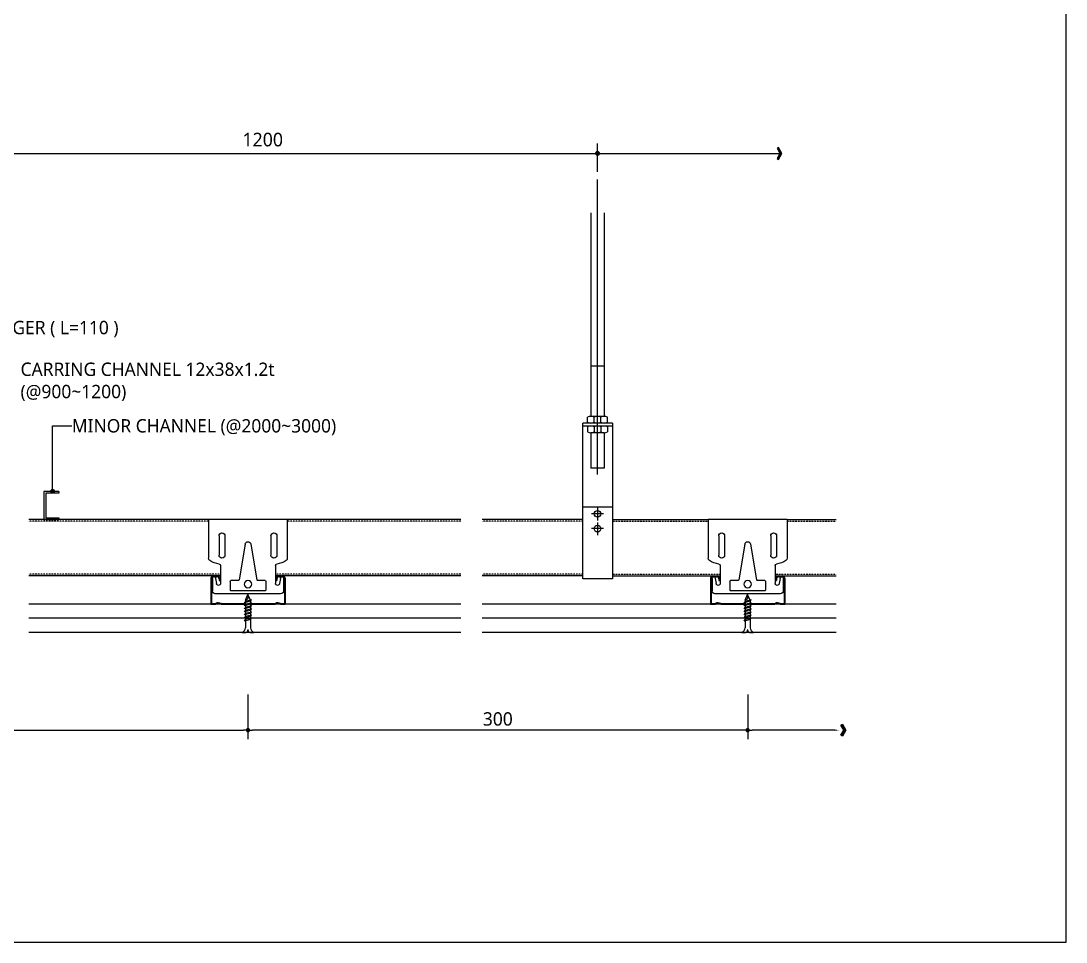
# Model space of a CAD drawing. Header units: millimetres. Extents: x 1394 to 74708, y 590 to 17190.
# Drawn here: x 40196 to 47235, y 590 to 6794 of the extents above; entities that cross this region are included whole.
import ezdxf
from ezdxf.enums import TextEntityAlignment as Align

# ---------------------------------------------------------------- set-up
doc = ezdxf.new("R2010")
doc.units = ezdxf.units.MM
for name, pattern in [('CEN', [62, 60, -1, 0, -1]), ('CENTERX2', [101.6, 63.5, -12.7, 12.7, -12.7]), ('HID', [2, 1.1, -0.9])]:
    doc.linetypes.add(name, pattern=pattern)
doc.layers.get('Defpoints').update_dxf_attribs({"color": 152})
for name, color, linetype in [('A-DIM-N', 7, 'Continuous'), ('A-TXT-N', 3, 'Continuous'), ('ANCHOR', 4, 'Continuous'), ('CARRING', 3, 'Continuous'), ('CARRING2', 1, 'Continuous'), ('CEN', 1, 'CENTERX2'), ('DIM', 7, 'Continuous'), ('GYPSUM', 6, 'Continuous'), ('M-BAR', 7, 'Continuous'), ('M-BAR-CLIP', 4, 'Continuous'), ('MINOR2', 2, 'Continuous'), ('SCREW2', 4, 'Continuous'), ('TEXT', 3, 'Continuous')]:
    doc.layers.add(name, color=color, linetype=linetype)
doc.styles.add('NH', font='malgun.ttf')
doc.styles.add('돋움체', font='malgun.ttf')
doc.styles.add('스타일1', font='malgun.ttf')
doc.dimstyles.new('DA(N)', dxfattribs={"dimtxt": 3, "dimasz": 1, "dimexe": 2, "dimexo": 2, "dimgap": 1, "dimtad": 1, "dimdec": 0, "dimdsep": 46, "dimlunit": 6, "dimtxsty": 'NH', "dimblk": 'DOT', "dimcen": 2.5, "dimdle": 1.5, "dimclrd": 256, "dimclre": 256, "dimclrt": 3, "dimadec": 0, "dimazin": 0, "dimtfac": 1, "dimtdec": 0, "dimtix": 1, "dimtmove": 2, "dimatfit": 3, "dimfxl": 2, "dimtvp": 1, "dimtolj": 1, "dimtzin": 0, "dimlwd": -1, "dimarcsym": 0})

# ---------------------------------------------------------------- blocks, each defined once
blk = doc.blocks.new('A$C037965EB')
at = {"layer": 'M-BAR-CLIP'}
for p, q in [((0, 50), (0, 23.93)), ((0, 50), (53, 50)), ((53, 50), (53, 23.93)), ((7, 39), (7, 26)), ((9, 41), (9, 41)), ((11, 39), (11, 26)), ((42, 39), (42, 26)), ((44, 41), (44, 41)), ((46, 39), (46, 26)), ((24.5, 33.45), (20.57, 9.42)), ((28.5, 33.45), (32.43, 9.42)), ((9, 24), (9, 24)), ((44, 24), (44, 24)), ((8, 18.99), (8, 7)), ((45, 19), (45, 7)), ((2.5, 10.4), (2.5, 2)), ((4.7, 10.4), (5.25, 7)), ((14.5, 8.5), (14.5, 2.5)), ((15, 9), (20.08, 9)), ((32.92, 9), (38, 9)), ((38.5, 8.5), (38.5, 2.5)), ((48.3, 10.4), (47.75, 7)), ((50.5, 10.4), (50.5, 2)), ((4.5, 0), (48.5, 0)), ((15, 2), (38, 2))]:
    blk.add_line(p, q, dxfattribs=at)
blk.add_circle((26.5, 6.5), 2.5, dxfattribs=at)
for centre, radius, start, end in [((9, 39), 2, 90, 180), ((9, 39), 2, 0, 90), ((44, 39), 2, 90, 180), ((44, 39), 2, 0, 90), ((26.5, 32.93), 2.07, 14.43857, 165.56143), ((2, 23.93), 2, 180, 231.43534), ((9.18, 35.2), 15.35, 236.71778, 262.34826), ((9, 26), 2, 180, 270), ((9, 26), 2, 270, 360), ((44, 26), 2, 180, 270), ((44, 26), 2, 270, 360), ((43.82, 35.2), 15.35, 277.65174, 303.28222), ((51, 23.93), 2, 308.56466, 0), ((7, 18.99), 1, 360, 82.34826), ((46, 18.99), 1, 97.65174, 180), ((3.6, 10.4), 1.1, 0, 180), ((15, 8.5), 0.5, 90, 180), ((20.08, 9.5), 0.5, 270, 350.70866), ((32.92, 9.5), 0.5, 189.29134, 270), ((38, 8.5), 0.5, 0, 90), ((49.4, 10.4), 1.1, 0, 180), ((4.5, 2), 2, 180, 270), ((6.62, 7), 1.38, 180, 0), ((15, 2.5), 0.5, 180, 270), ((38, 2.5), 0.5, 270, 0), ((46.37, 7), 1.38, 180, 360), ((48.5, 2), 2, 270, 0)]:
    blk.add_arc(centre, radius, start, end, dxfattribs=at)
blk = doc.blocks.new('A$C147C7DAB')
at = {"layer": 'MINOR2'}
for p, q in [((10, 19), (0, 19)), ((0, 19), (0, 0)), ((1.2, 17.8), (1.2, 1.2)), ((10, 17.8), (1.2, 17.8)), ((10, 19), (10, 17.8)), ((1.2, 1.2), (10, 1.2)), ((10, 1.2), (10, 0)), ((0, 0), (10, 0))]:
    blk.add_line(p, q, dxfattribs=at)
blk = doc.blocks.new('A$C3D2622D9')
at = {"layer": 'M-BAR'}
for centre, major_axis, ratio, start_param, end_param in [((-0.39, 1.02), (-1.16, 0.22), 0.410883, 1.993113, 2.811456), ((-0.39, 0.52), (-1.16, 0.22), 0.410883, 1.993113, 2.811456), ((2, 0.5), (-1.4, 0), 0.357143, 4.712389, 5.955279), ((2, 0), (-1.4, 0), 0.357143, 4.712389, 5.955279)]:
    blk.add_ellipse(centre, major_axis=major_axis, ratio=ratio, start_param=start_param, end_param=end_param, dxfattribs=at)
at = {"layer": 'M-BAR', "extrusion": (0, 0, -1)}
for centre, major_axis, ratio, start_param, end_param in [((2, 0.5), (1.4, 0), 0.357143, 4.712389, 5.955279), ((2, 0), (1.4, 0), 0.357143, 4.712389, 5.955279), ((4.39, 1.02), (1.16, 0.22), 0.410883, 1.993113, 2.811456), ((4.39, 0.52), (1.16, 0.22), 0.410883, 1.993113, 2.811456)]:
    blk.add_ellipse(centre, major_axis=major_axis, ratio=ratio, start_param=start_param, end_param=end_param, dxfattribs=at)
blk = doc.blocks.new('A$C2A247641')
at = {"layer": 'M-BAR'}
for p, q in [((0, 17.5), (0, 0)), ((0.5, 17), (0.5, 0.5)), ((1.5, 19), (4.5, 19)), ((2, 18.5), (4, 18.5)), ((5.5, 17), (5.5, 16)), ((5.5, 16), (6, 16)), ((6, 17.5), (6, 16)), ((44, 17.5), (44, 16)), ((44, 16), (44.5, 16)), ((44.5, 17), (44.5, 16)), ((45.5, 19), (48.5, 19)), ((46, 18.5), (48, 18.5)), ((49.5, 17), (49.5, 0.5)), ((50, 17.5), (50, 0)), ((0, 0), (3, 0)), ((0.5, 0.5), (3, 0.5)), ((7, 0.5), (23.03, 0.5)), ((7, 0), (23.03, 0)), ((27, 0), (43, 0)), ((27.17, 0.5), (43, 0.5)), ((47, 0.5), (49.5, 0.5)), ((47, 0), (50, 0))]:
    blk.add_line(p, q, dxfattribs=at)
for centre, start, end in [((1.5, 17.5), 90, 180), ((2, 17), 90, 180), ((4, 17), 0, 90), ((4.5, 17.5), 0, 90), ((45.5, 17.5), 90, 180), ((46, 17), 90, 180), ((48, 17), 0, 90), ((48.5, 17.5), 0, 90)]:
    blk.add_arc(centre, 1.5, start, end, dxfattribs=at)
for centre in [(22.61, 1.03), (22.61, 0.53)]:
    blk.add_ellipse(centre, major_axis=(-1.16, 0.22), ratio=0.410883, start_param=1.993113, end_param=2.234343, dxfattribs=at)
at = {"layer": 'M-BAR', "extrusion": (0, 0, -1)}
blk.add_ellipse((27.39, 0.53), major_axis=(1.16, 0.22), ratio=0.410883, start_param=1.993113, end_param=2.185696, dxfattribs=at)
at = {"layer": 'M-BAR'}
blk.add_blockref('A$C3D2622D9', (3, 0), dxfattribs=at)
at = {"layer": 'M-BAR', "xscale": -1}
blk.add_blockref('A$C3D2622D9', (47, 0), dxfattribs=at)
blk = doc.blocks.new('A$C28582C84')
at = {"layer": 'SCREW2'}
for p, q in [((6.45, 21.94), (2.23, 20.9)), ((2.25, 21.6), (4, 25.41)), ((2.25, 21.6), (4, 22.77)), ((2.25, 21.6), (2.25, 20.9)), ((5.66, 21.79), (4, 25.41)), ((4, 25.41), (4, 22.77)), ((5.75, 21), (6.45, 21.94)), ((5.75, 21), (1.53, 19.96)), ((1.53, 19.96), (2.23, 20.9)), ((5.76, 18.95), (1.54, 17.91)), ((1.54, 17.91), (2.23, 18.84)), ((5.76, 16.9), (1.54, 15.86)), ((1.54, 15.86), (2.24, 16.79)), ((5.77, 14.84), (1.55, 13.8)), ((1.55, 13.8), (2.24, 14.74)), ((6.45, 19.88), (2.23, 18.84)), ((6.46, 17.83), (2.24, 16.79)), ((6.46, 15.78), (2.24, 14.74)), ((2.25, 20.15), (2.25, 18.85)), ((2.25, 18.1), (2.25, 16.79)), ((2.25, 16.04), (2.25, 14.74)), ((5.75, 21), (5.75, 19.7)), ((5.75, 18.95), (5.75, 17.64)), ((5.75, 16.9), (5.75, 15.59)), ((5.75, 14.84), (5.75, 13.56)), ((5.76, 18.95), (6.45, 19.88)), ((5.76, 16.9), (6.46, 17.83)), ((5.77, 14.84), (6.46, 15.78)), ((5.76, 12.8), (1.54, 11.76)), ((1.54, 11.76), (2.23, 12.69)), ((5.76, 10.75), (1.54, 9.71)), ((1.54, 9.71), (2.24, 10.64)), ((5.77, 8.69), (1.55, 7.65)), ((1.55, 7.65), (2.24, 8.59)), ((6.45, 13.73), (2.23, 12.69)), ((6.46, 11.68), (2.24, 10.64)), ((6.46, 9.63), (2.24, 8.59)), ((2.25, 13.99), (2.25, 12.7)), ((2.25, 11.94), (2.25, 10.64)), ((2.25, 9.88), (2.25, 8.59)), ((2.25, 7.83), (2.25, 3.18)), ((5.75, 12.8), (5.75, 11.51)), ((5.75, 10.74), (5.75, 9.45)), ((5.75, 8.69), (5.75, 3.18)), ((5.76, 12.8), (6.45, 13.73)), ((5.76, 10.75), (6.46, 11.68)), ((5.77, 8.69), (6.46, 9.63)), ((0, 0.02), (0, 0)), ((0, 0), (2.7, 0)), ((3.89, 1.16), (3.89, 1.58)), ((4.03, 1.66), (3.97, 1.66)), ((4.11, 1.16), (4.11, 1.58)), ((5.3, 0), (8, 0)), ((8, 0.02), (8, 0))]:
    blk.add_line(p, q, dxfattribs=at)
for centre, radius, start, end in [((-1.14, 3.21), 3.39, 289.60938, 359.49172), ((2.75, 1.15), 1.15, 267.52648, 0.91384), ((4, -4.81), 4.97, 80.61353, 99.38647), ((3.97, 1.58), 0.08, 90, 180), ((4.03, 1.58), 0.08, 0, 90), ((5.25, 1.15), 1.15, 179.08616, 272.47352), ((9.14, 3.21), 3.39, 180.50828, 250.39062)]:
    blk.add_arc(centre, radius, start, end, dxfattribs=at)
blk = doc.blocks.new('_DOT')
at = {"color": 0, "linetype": 'ByBlock'}
blk.add_line((-0.5, 0), (-1, 0), dxfattribs=at)
at = {"color": 0, "linetype": 'ByBlock', "const_width": 0.5}
blk.add_lwpolyline([(-0.25, 0, 1), (0.25, 0, 1)], format="xyb", close=True, dxfattribs=at)
blk = doc.blocks.new('*D164')
at = {"layer": 'A-DIM-N', "lineweight": -2, "transparency": 16777216}
for p, q in [((38360.6, 2257.1), (38360.6, 1957.1)), ((41725.6, 2257.1), (41725.6, 1957.1))]:
    blk.add_line(p, q, dxfattribs=at)
at = {"layer": 'A-DIM-N', "transparency": 16777216}
blk.add_line((38390.6, 2017.1), (41695.6, 2017.1), dxfattribs=at)
at = {"layer": 'Defpoints', "color": 0, "transparency": 16777216}
for p in [(38360.6, 2317.1), (41725.6, 2317.1), (41725.6, 2017.1)]:
    blk.add_point(p, dxfattribs=at)
at = {"layer": 'A-DIM-N', "transparency": 16777216, "xscale": 30, "yscale": 30, "zscale": 30, "rotation": 180}
blk.add_blockref('_DOT', (38360.6, 2017.1), dxfattribs=at)
at = {"layer": 'A-DIM-N', "transparency": 16777216, "xscale": 30, "yscale": 30, "zscale": 30}
blk.add_blockref('_DOT', (41725.6, 2017.1), dxfattribs=at)
at = {"layer": 'A-DIM-N', "color": 3, "transparency": 16777216, "insert": (40043.1, 2092.1), "char_height": 90, "attachment_point": 5, "style": '돋움체'}
blk.add_mtext('\\A1;300', dxfattribs=at)
blk = doc.blocks.new('*D165')
at = {"layer": 'A-DIM-N', "lineweight": -2, "transparency": 16777216}
for p, q in [((41725.6, 2257.1), (41725.6, 1957.1)), ((45090.6, 2257.1), (45090.6, 1957.1))]:
    blk.add_line(p, q, dxfattribs=at)
at = {"layer": 'A-DIM-N', "transparency": 16777216}
blk.add_line((45060.6, 2017.1), (41755.6, 2017.1), dxfattribs=at)
at = {"layer": 'Defpoints', "color": 0, "transparency": 16777216}
for p in [(41725.6, 2317.1), (45090.6, 2317.1), (41725.6, 2017.1)]:
    blk.add_point(p, dxfattribs=at)
at = {"layer": 'A-DIM-N', "transparency": 16777216, "xscale": 30, "yscale": 30, "zscale": 30, "rotation": 180}
blk.add_blockref('_DOT', (41725.6, 2017.1), dxfattribs=at)
at = {"layer": 'A-DIM-N', "transparency": 16777216, "xscale": 30, "yscale": 30, "zscale": 30}
blk.add_blockref('_DOT', (45090.6, 2017.1), dxfattribs=at)
at = {"layer": 'A-DIM-N', "color": 3, "transparency": 16777216, "insert": (43408.1, 2092.1), "char_height": 90, "attachment_point": 5, "style": '돋움체'}
blk.add_mtext('\\A1;300', dxfattribs=at)
blk = doc.blocks.new('*D169')
at = {"layer": 'A-DIM-N', "lineweight": -2, "transparency": 16777216}
blk.add_line((45090.6, 2257.1), (45090.6, 1957.1), dxfattribs=at)
at = {"layer": 'A-DIM-N', "transparency": 16777216}
blk.add_line((45676, 2017.1), (45120.6, 2017.1), dxfattribs=at)
blk.add_solid([(45676, 2022.1), (45676, 2012.1), (45706, 2017.1)], dxfattribs=at)
at = {"layer": 'Defpoints', "color": 0, "transparency": 16777216}
for p in [(45090.6, 2317.1), (45090.6, 2017.1), (45706, 2017.1)]:
    blk.add_point(p, dxfattribs=at)
at = {"layer": 'A-DIM-N', "transparency": 16777216, "xscale": 30, "yscale": 30, "zscale": 30, "rotation": 180}
blk.add_blockref('_DOT', (45090.6, 2017.1), dxfattribs=at)
blk = doc.blocks.new('화살표2')
at = {"layer": 'A-DIM-N'}
h = blk.add_hatch(color=256, dxfattribs=at)
h.dxf.hatch_style = 1
h.paths.add_polyline_path([(-0.76, 1.34), (-1.09, 1.15), (-0.44, 0), (-1.09, -1.15), (-0.76, -1.34), (0, 0)])
blk.add_lwpolyline([(-0.44, 0), (-1.09, 1.15), (-0.76, 1.34), (0, 0), (-0.76, -1.34), (-1.09, -1.15), (-0.44, 0)], dxfattribs=at)

msp = doc.modelspace()

# ---------------------------------------------------------------- linework, layer by layer
at = {"layer": 'ANCHOR'}
for p, q in [((44034.72, 5502.18), (44034.72, 4130.52)), ((44124.72, 5502.18), (44124.72, 4130.52)), ((44124.72, 4468.84), (44034.72, 4468.84)), ((44179.72, 4085.52), (43979.72, 4085.52)), ((43979.72, 3035.52), (43979.72, 4085.52)), ((44012.22, 4091.76), (44012.22, 4124.27)), ((44124.72, 4130.52), (44034.72, 4130.52)), ((44057.22, 4085.52), (44057.22, 4130.52)), ((44102.22, 4085.52), (44102.22, 4130.52)), ((44147.22, 4091.76), (44147.22, 4124.27)), ((44179.72, 4085.52), (44179.72, 3035.52)), ((44179.72, 4065.52), (43979.72, 4065.52)), ((44012.22, 4059.27), (44012.22, 4026.76)), ((44124.72, 4020.52), (44034.72, 4020.52)), ((44034.72, 4020.52), (44034.72, 3781.09)), ((44057.22, 4065.52), (44057.22, 4020.52)), ((44102.22, 4065.52), (44102.22, 4020.52)), ((44124.72, 4020.52), (44124.72, 3781.09)), ((44147.22, 4059.27), (44147.22, 4026.76)), ((44124.72, 3781.09), (44034.72, 3781.09)), ((44179.72, 3519.19), (43979.72, 3519.19)), ((44120.38, 3474.27), (44039.46, 3474.27)), ((44079.72, 3515.41), (44079.72, 3429.74)), ((44079.72, 3415.41), (44079.72, 3329.74)), ((44120.38, 3374.27), (44039.46, 3374.27)), ((44179.72, 3035.52), (43979.72, 3035.52))]:
    msp.add_line(p, q, dxfattribs=at)
for centre in [(44079.72, 3474.27), (44079.72, 3374.27)]:
    msp.add_circle(centre, 22.5, dxfattribs=at)
for centre, start, end in [((44034.72, 4086.86), 58.973414, 121.026586), ((44034.72, 4129.17), 238.973414, 301.026586), ((44079.72, 4086.86), 58.973414, 121.026586), ((44079.72, 4129.17), 238.973414, 301.026586), ((44124.72, 4086.86), 58.973414, 121.026586), ((44124.72, 4129.17), 238.973414, 301.026586), ((44034.72, 4021.86), 58.973414, 121.026586), ((44034.72, 4064.17), 238.973414, 301.026586), ((44079.72, 4021.86), 58.973414, 121.026586), ((44079.72, 4064.17), 238.973414, 301.026586), ((44124.72, 4021.86), 58.973414, 121.026586), ((44124.72, 4064.17), 238.973414, 301.026586)]:
    msp.add_arc(centre, 43.65, start, end, dxfattribs=at)
at = {"layer": 'CARRING'}
for p, q in [((41460.56, 3435.52), (40250.2, 3435.52)), ((43157.9, 3435.52), (41990.56, 3435.52)), ((43979.72, 3435.52), (43302.5, 3435.52)), ((44179.72, 3435.52), (44825.56, 3435.52)), ((45355.56, 3435.52), (45685.94, 3435.52)), ((41540.56, 3055.52), (40250.2, 3055.52)), ((43157.9, 3055.52), (41910.56, 3055.52)), ((43979.72, 3055.52), (43302.5, 3055.52)), ((44179.72, 3055.52), (44905.56, 3055.52)), ((45275.56, 3055.52), (45685.94, 3055.52))]:
    msp.add_line(p, q, dxfattribs=at)
at = {"layer": 'CARRING2', "linetype": 'HID'}
for p, q in [((41460.56, 3423.52), (40250.2, 3423.52)), ((43157.9, 3423.52), (41990.56, 3423.52)), ((43979.72, 3423.52), (43302.5, 3423.52)), ((44179.72, 3423.52), (44825.56, 3423.52)), ((45355.56, 3423.52), (45685.94, 3423.52)), ((41540.56, 3067.52), (40250.2, 3067.52)), ((43157.9, 3067.52), (41910.56, 3067.52)), ((43979.72, 3067.52), (43302.5, 3067.52)), ((44179.72, 3067.52), (44905.56, 3067.52)), ((45275.56, 3067.52), (45685.94, 3067.52))]:
    msp.add_line(p, q, dxfattribs=at)
at = {"layer": 'CEN', "linetype": 'CEN'}
msp.add_line((44079.72, 3738.57), (44079.72, 5726.87), dxfattribs=at)
at = {"layer": 'Defpoints'}
msp.add_lwpolyline([(47235, 17190), (26625, 17190), (26625, 589.58), (47235, 589.58)], close=True, dxfattribs=at)
at = {"layer": 'DIM'}
for p, q in [((44079.72, 5778.14), (44079.72, 5968.36)), ((28404.19, 5901.69), (45320.94, 5901.69))]:
    msp.add_line(p, q, dxfattribs=at)
at = {"layer": 'DIM', "const_width": 16.67}
msp.add_lwpolyline([(44071.38, 5901.69, 1), (44088.05, 5901.69, 1)], format="xyb", close=True, dxfattribs=at)
at = {"layer": 'GYPSUM'}
for p, q in [((41708.06, 2865.52), (40250.2, 2865.52)), ((43157.9, 2865.52), (41743.48, 2865.52)), ((45073.06, 2865.52), (43302.5, 2865.52)), ((45685.94, 2865.52), (45108.48, 2865.52)), ((43157.9, 2770.52), (40250.2, 2770.52)), ((45685.94, 2770.52), (43302.5, 2770.52)), ((43157.9, 2675.52), (40250.2, 2675.52)), ((45685.94, 2675.52), (43302.5, 2675.52))]:
    msp.add_line(p, q, dxfattribs=at)
at = {"layer": 'TEXT'}
for p, q in [((40409.96, 3625.52), (40409.96, 4066.86)), ((40409.96, 4066.86), (40539.29, 4066.86))]:
    msp.add_line(p, q, dxfattribs=at)
at = {"layer": 'TEXT', "const_width": 16.67}
msp.add_lwpolyline([(40418.29, 3625.52, -1), (40401.62, 3625.52, -1)], format="xyb", close=True, dxfattribs=at)

# ---------------------------------------------------------------- block references
at = {"layer": 'A-DIM-N', "yscale": 30, "zscale": 30}
for p, xscale, rotation in [((45320.94, 5901.69), -30, 180), ((45751.03, 2017.08), 30, 4.359668803627706e-05)]:
    msp.add_blockref('화살표2', p, dxfattribs=dict(at, xscale=xscale, rotation=rotation))
at = {"layer": 'M-BAR', "xscale": 9.999999997671694, "yscale": 9.999999997671694, "zscale": 9.999999997671694}
for p in [(41475.56, 2865.52), (44840.56, 2865.52)]:
    msp.add_blockref('A$C2A247641', p, dxfattribs=at)
at = {"layer": 'M-BAR-CLIP', "xscale": -9.999999997671694, "yscale": 10.00000000465661, "zscale": 10}
for p in [(41990.56, 2935.52), (45355.56, 2935.52)]:
    msp.add_blockref('A$C037965EB', p, dxfattribs=at)
at = {"layer": 'MINOR2', "xscale": 9.999999997671694, "yscale": 9.999999997671694, "zscale": 9.999999997671694}
msp.add_blockref('A$C147C7DAB', (40351.62, 3435.52), dxfattribs=at)
at = {"layer": 'SCREW2', "xscale": 9.999999997671694, "yscale": 9.999999997671694, "zscale": 9.999999997671694}
for p in [(41685.56, 2675.52), (45050.56, 2675.52)]:
    msp.add_blockref('A$C28582C84', p, dxfattribs=at)

# ---------------------------------------------------------------- texts
at = {"layer": 'A-TXT-N', "color": 3, "style": '스타일1'}
msp.add_text('1200', height=91.723, dxfattribs=at).set_placement((41688.22, 5949.01))
at = {"layer": 'A-TXT-N', "style": '스타일1'}
for s, p in [('HANGER ( L=110 )', (39888.3, 4728.67)), ('CARRING CHANNEL 12x38x1.2t', (40194.01, 4447.77)), ('(@900~1200)', (40194.01, 4297.77)), ('MINOR CHANNEL (@2000~3000)', (40539.29, 4066.86))]:
    msp.add_text(s, height=90, dxfattribs=at).set_placement(p, align=Align.MIDDLE_LEFT)

# ---------------------------------------------------------------- dimensions: what is measured, and where the dimension line sits
at = {"layer": 'A-DIM-N'}
dim = msp.add_linear_dim(base=(41725.56, 2017.08), p1=(38360.56, 2317.08), p2=(41725.56, 2317.08), dimstyle='DA(N)', override={"dimscale": 30, "dimlfac": 0.08915, "dimtxsty": '돋움체'}, dxfattribs=at)
dim.commit()
dim.dimension.update_dxf_attribs({"geometry": '*D164', "text_midpoint": (40043.06, 2092.14)})
dim = msp.add_linear_dim(base=(41725.56, 2017.08), p1=(45090.56, 2317.08), p2=(41725.56, 2317.08), angle=180, dimstyle='DA(N)', override={"dimscale": 30, "dimlfac": 0.08915, "dimtxsty": '돋움체'}, dxfattribs=at)
dim.commit()
dim.dimension.update_dxf_attribs({"geometry": '*D165', "text_midpoint": (43408.06, 2092.14)})
dim = msp.add_linear_dim(base=(45090.56, 2017.08), p1=(45706.03, 2017.08), p2=(45090.56, 2317.08), angle=180, text=' ', dimstyle='DA(N)', override={"dimscale": 30, "dimtxsty": '돋움체', "dimblk2": 'DOT', "dimsah": 1}, dxfattribs=at)
dim.commit()
dim.dimension.update_dxf_attribs({"geometry": '*D169', "text_midpoint": (45398.29, 2017.08)})

doc.saveas('drawing.dxf')
